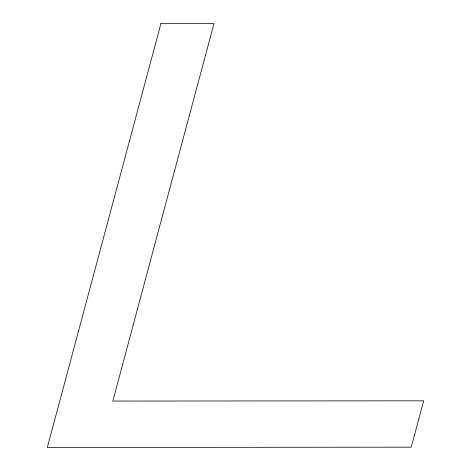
<?xml version="1.0" encoding="UTF-8"?>
<svg xmlns="http://www.w3.org/2000/svg" width="471" height="471" viewBox="0 0 471 471"><rect width="100%" height="100%" fill="white"/><g stroke="black" fill="none" stroke-linecap="round" stroke-linejoin="round"><path stroke-width="0.71" d="M160.923 23.591L47.33 447.45L411.248 447.179L423.67 400.815L112.828 401.051L213.999 23.55L160.923 23.591"/></g></svg>
